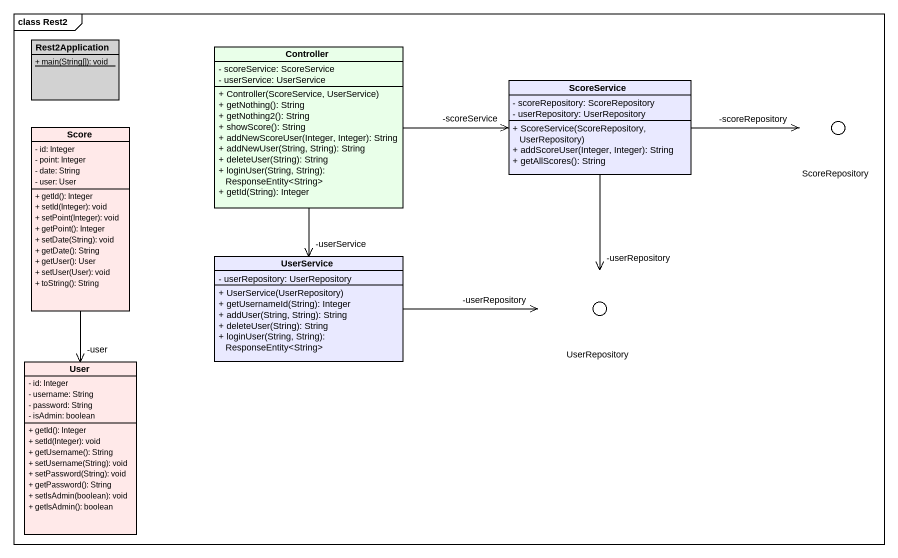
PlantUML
@startuml
mainframe class Rest2
allowmixing
hide circle
hide empty members
skinparam classAttributeIconSize 0
class Rest2Application #D2D2D2 {
  {static} + main(String[]): void
}
class Controller #E9FFE9 {
  - scoreService: ScoreService
  - userService: UserService
  + Controller(ScoreService, UserService)
  + getNothing(): String
  + getNothing2(): String
  + showScore(): String
  + addNewScoreUser(Integer, Integer): String
  + addNewUser(String, String): String
  + deleteUser(String): String
  + loginUser(String, String): ResponseEntity<String>
  + getId(String): Integer
}
class ScoreService #E9E9FF {
  - scoreRepository: ScoreRepository
  - userRepository: UserRepository
  + ScoreService(ScoreRepository, UserRepository)
  + addScoreUser(Integer, Integer): String
  + getAllScores(): String
}
() ScoreRepository <<interface>>
class Score #FFE9E9 {
  - id: Integer
  - point: Integer
  - date: String
  - user: User
  + getId(): Integer
  + setId(Integer): void
  + setPoint(Integer): void
  + getPoint(): Integer
  + setDate(String): void
  + getDate(): String
  + getUser(): User
  + setUser(User): void
  + toString(): String
}
class UserService #E9E9FF {
  - userRepository: UserRepository
  + UserService(UserRepository)
  + getUsernameId(String): Integer
  + addUser(String, String): String
  + deleteUser(String): String
  + loginUser(String, String): ResponseEntity<String>
}
() UserRepository <<interface>>
class User #FFE9E9 {
  - id: Integer
  - username: String
  - password: String
  - isAdmin: boolean
  + getId(): Integer
  + setId(Integer): void
  + getUsername(): String
  + setUsername(String): void
  + setPassword(String): void
  + getPassword(): String
  + setIsAdmin(boolean): void
  + getIsAdmin(): boolean
}
Controller -right-> "-scoreService" ScoreService
Controller --> "-userService" UserService
ScoreService -right-> "-scoreRepository" ScoreRepository
ScoreService --> "-userRepository" UserRepository
Score --> "-user" User
UserService -right-> "-userRepository" UserRepository
@enduml
